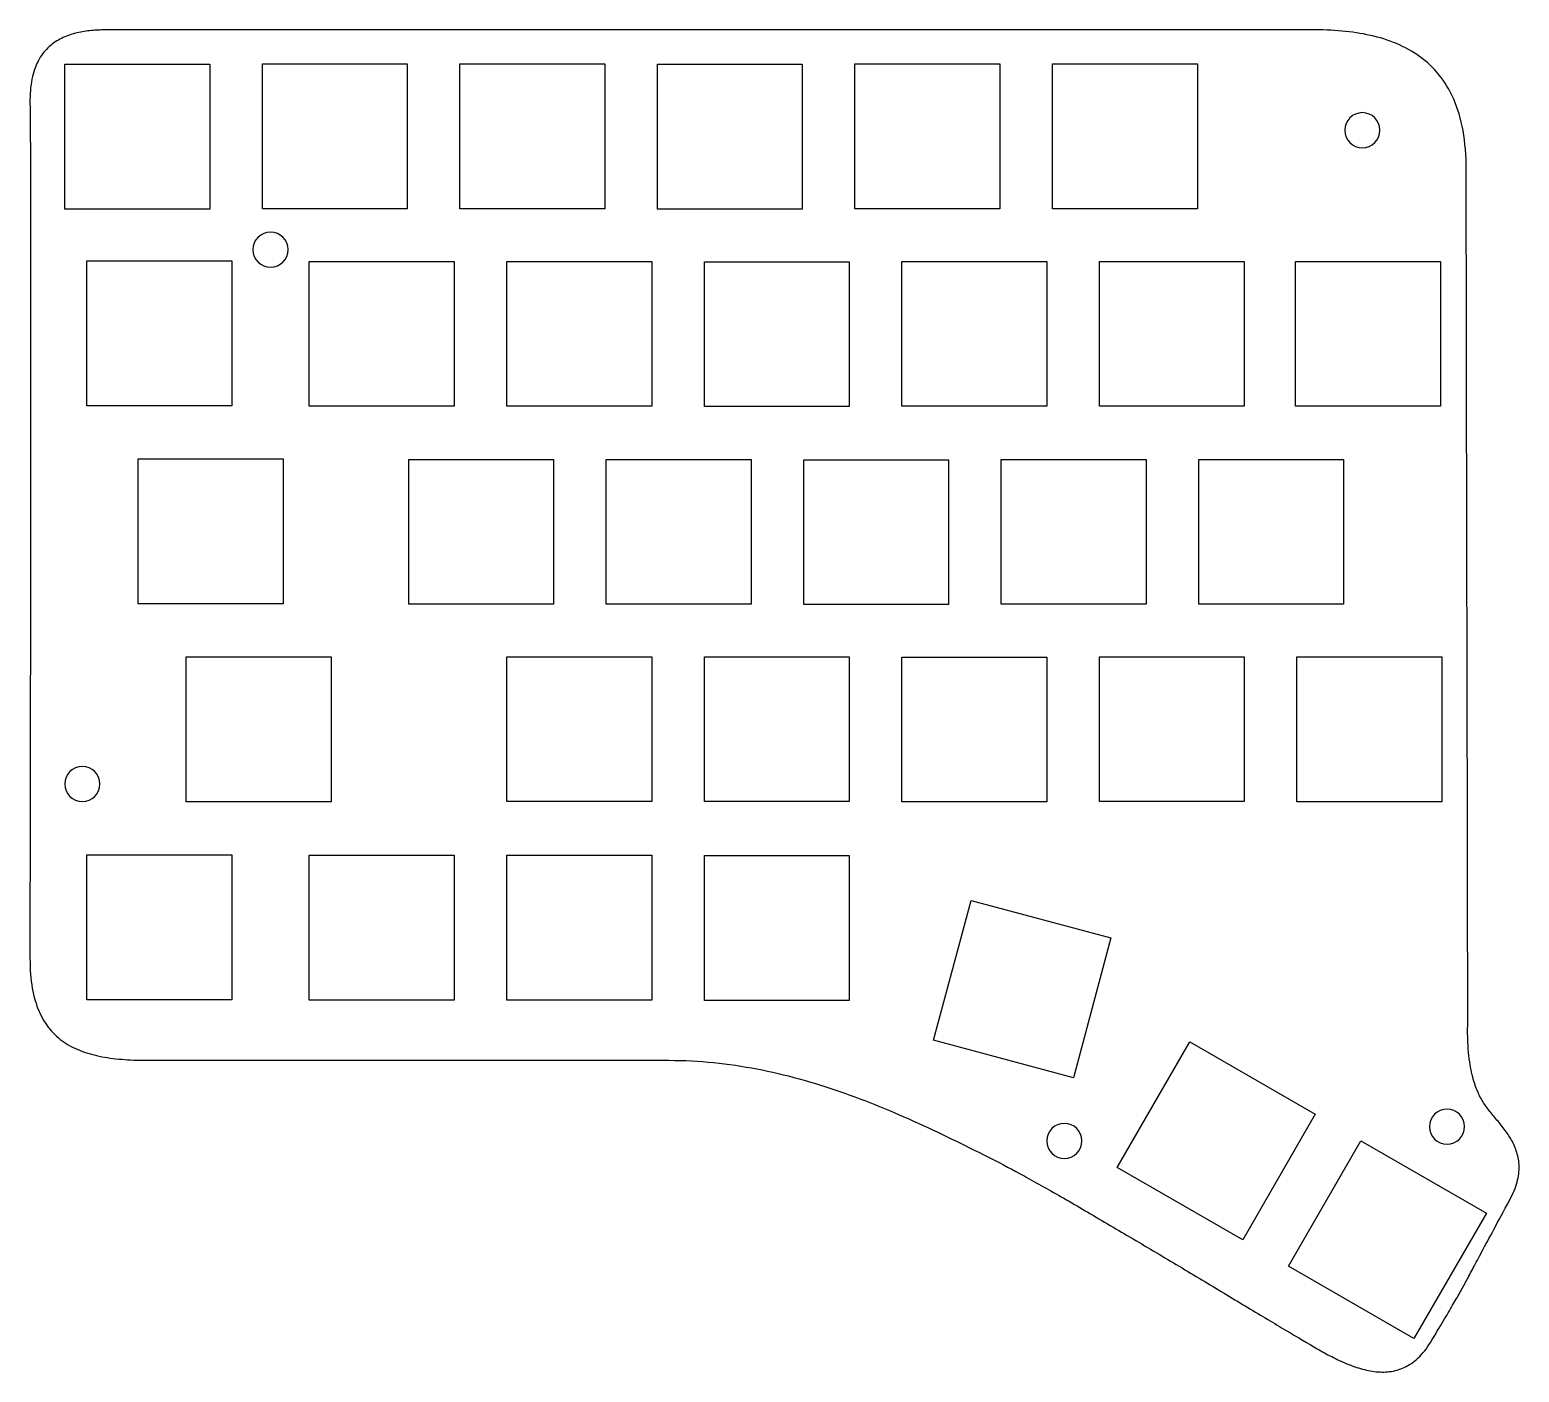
# Model space of a CAD drawing. Extents: x 4 to 148, y -6 to 123.
import ezdxf

# ---------------------------------------------------------------- set-up
doc = ezdxf.new("R2010")
doc.units = 0
doc.layers.add('_U_30EC_U_30A4_U_30E4_U_30', color=7, linetype='CONTINUOUS')
doc.layers.add('_U_30EC_U_30A4_U_30E4_U_31', color=7, linetype='CONTINUOUS')

# ---------------------------------------------------------------- blocks, each defined once
blk = doc.blocks.new('BLOCK_5')
at = {"layer": '_U_30EC_U_30A4_U_30E4_U_31', "color": 1}
blk.add_open_spline([(9.3, 52.05), (10.24, 52.05), (11, 51.3), (11, 50.36), (11, 49.42), (10.24, 48.67), (9.3, 48.67), (8.37, 48.67), (7.61, 49.42), (7.61, 50.36), (7.61, 51.3), (8.37, 52.05), (9.3, 52.05)], degree=3, knots=[0, 0, 0, 0, 1, 1, 1, 2, 2, 2, 3, 3, 3, 4, 4, 4, 4], dxfattribs=at)
blk = doc.blocks.new('BLOCK_6')
at = {"layer": '_U_30EC_U_30A4_U_30E4_U_31', "color": 1}
blk.add_open_spline([(140.91, 19.01), (141.84, 19.01), (142.6, 18.25), (142.6, 17.31), (142.6, 16.38), (141.84, 15.62), (140.91, 15.62), (139.97, 15.62), (139.21, 16.38), (139.21, 17.31), (139.21, 18.25), (139.97, 19.01), (140.91, 19.01)], degree=3, knots=[0, 0, 0, 0, 1, 1, 1, 2, 2, 2, 3, 3, 3, 4, 4, 4, 4], dxfattribs=at)
blk = doc.blocks.new('BLOCK_7')
at = {"layer": '_U_30EC_U_30A4_U_30E4_U_31', "color": 1}
blk.add_open_spline([(132.74, 115.13), (133.67, 115.13), (134.43, 114.37), (134.43, 113.44), (134.43, 112.5), (133.67, 111.74), (132.74, 111.74), (131.8, 111.74), (131.04, 112.5), (131.04, 113.44), (131.04, 114.37), (131.8, 115.13), (132.74, 115.13)], degree=3, knots=[0, 0, 0, 0, 1, 1, 1, 2, 2, 2, 3, 3, 3, 4, 4, 4, 4], dxfattribs=at)
blk = doc.blocks.new('BLOCK_8')
at = {"layer": '_U_30EC_U_30A4_U_30E4_U_31', "color": 1}
blk.add_open_spline([(27.45, 103.61), (28.38, 103.61), (29.14, 102.85), (29.14, 101.92), (29.14, 100.98), (28.38, 100.22), (27.45, 100.22), (26.51, 100.22), (25.75, 100.98), (25.75, 101.92), (25.75, 102.85), (26.51, 103.61), (27.45, 103.61)], degree=3, knots=[0, 0, 0, 0, 1, 1, 1, 2, 2, 2, 3, 3, 3, 4, 4, 4, 4], dxfattribs=at)
blk = doc.blocks.new('BLOCK_10')
at = {"layer": '_U_30EC_U_30A4_U_30E4_U_31', "color": 1}
blk.add_lwpolyline([(26.66, 119.83), (40.63, 119.83)], dxfattribs=at)
blk = doc.blocks.new('BLOCK_11')
at = {"layer": '_U_30EC_U_30A4_U_30E4_U_31', "color": 1}
blk.add_lwpolyline([(40.63, 119.83), (40.63, 105.86)], dxfattribs=at)
blk = doc.blocks.new('BLOCK_12')
at = {"layer": '_U_30EC_U_30A4_U_30E4_U_31', "color": 1}
blk.add_lwpolyline([(40.63, 105.86), (26.66, 105.86)], dxfattribs=at)
blk = doc.blocks.new('BLOCK_13')
at = {"layer": '_U_30EC_U_30A4_U_30E4_U_31', "color": 1}
blk.add_lwpolyline([(26.66, 105.86), (26.66, 119.83)], dxfattribs=at)
blk = doc.blocks.new('BLOCK_9')
at = {"layer": '_U_30EC_U_30A4_U_30E4_U_31'}
for name in ['BLOCK_10', 'BLOCK_13', 'BLOCK_11', 'BLOCK_12']:
    blk.add_blockref(name, (0, 0), dxfattribs=at)
blk = doc.blocks.new('BLOCK_15')
at = {"layer": '_U_30EC_U_30A4_U_30E4_U_31', "color": 1}
blk.add_lwpolyline([(45.71, 119.83), (59.68, 119.83)], dxfattribs=at)
blk = doc.blocks.new('BLOCK_16')
at = {"layer": '_U_30EC_U_30A4_U_30E4_U_31', "color": 1}
blk.add_lwpolyline([(59.68, 119.83), (59.68, 105.86)], dxfattribs=at)
blk = doc.blocks.new('BLOCK_17')
at = {"layer": '_U_30EC_U_30A4_U_30E4_U_31', "color": 1}
blk.add_lwpolyline([(59.68, 105.86), (45.71, 105.86)], dxfattribs=at)
blk = doc.blocks.new('BLOCK_18')
at = {"layer": '_U_30EC_U_30A4_U_30E4_U_31', "color": 1}
blk.add_lwpolyline([(45.71, 105.86), (45.71, 119.83)], dxfattribs=at)
blk = doc.blocks.new('BLOCK_14')
at = {"layer": '_U_30EC_U_30A4_U_30E4_U_31'}
for name in ['BLOCK_15', 'BLOCK_18', 'BLOCK_16', 'BLOCK_17']:
    blk.add_blockref(name, (0, 0), dxfattribs=at)
blk = doc.blocks.new('BLOCK_20')
at = {"layer": '_U_30EC_U_30A4_U_30E4_U_31', "color": 1}
blk.add_lwpolyline([(64.76, 119.8), (78.73, 119.8)], dxfattribs=at)
blk = doc.blocks.new('BLOCK_21')
at = {"layer": '_U_30EC_U_30A4_U_30E4_U_31', "color": 1}
blk.add_lwpolyline([(78.73, 119.8), (78.73, 105.83)], dxfattribs=at)
blk = doc.blocks.new('BLOCK_22')
at = {"layer": '_U_30EC_U_30A4_U_30E4_U_31', "color": 1}
blk.add_lwpolyline([(78.73, 105.83), (64.76, 105.83)], dxfattribs=at)
blk = doc.blocks.new('BLOCK_23')
at = {"layer": '_U_30EC_U_30A4_U_30E4_U_31', "color": 1}
blk.add_lwpolyline([(64.76, 105.83), (64.76, 119.8)], dxfattribs=at)
blk = doc.blocks.new('BLOCK_19')
at = {"layer": '_U_30EC_U_30A4_U_30E4_U_31'}
for name in ['BLOCK_20', 'BLOCK_23', 'BLOCK_21', 'BLOCK_22']:
    blk.add_blockref(name, (0, 0), dxfattribs=at)
blk = doc.blocks.new('BLOCK_25')
at = {"layer": '_U_30EC_U_30A4_U_30E4_U_31', "color": 1}
blk.add_lwpolyline([(83.81, 119.83), (97.78, 119.83)], dxfattribs=at)
blk = doc.blocks.new('BLOCK_26')
at = {"layer": '_U_30EC_U_30A4_U_30E4_U_31', "color": 1}
blk.add_lwpolyline([(97.78, 119.83), (97.78, 105.86)], dxfattribs=at)
blk = doc.blocks.new('BLOCK_27')
at = {"layer": '_U_30EC_U_30A4_U_30E4_U_31', "color": 1}
blk.add_lwpolyline([(97.78, 105.86), (83.81, 105.86)], dxfattribs=at)
blk = doc.blocks.new('BLOCK_28')
at = {"layer": '_U_30EC_U_30A4_U_30E4_U_31', "color": 1}
blk.add_lwpolyline([(83.81, 105.86), (83.81, 119.83)], dxfattribs=at)
blk = doc.blocks.new('BLOCK_24')
at = {"layer": '_U_30EC_U_30A4_U_30E4_U_31'}
for name in ['BLOCK_25', 'BLOCK_28', 'BLOCK_26', 'BLOCK_27']:
    blk.add_blockref(name, (0, 0), dxfattribs=at)
blk = doc.blocks.new('BLOCK_30')
at = {"layer": '_U_30EC_U_30A4_U_30E4_U_31', "color": 1}
blk.add_lwpolyline([(102.86, 119.83), (116.83, 119.83)], dxfattribs=at)
blk = doc.blocks.new('BLOCK_31')
at = {"layer": '_U_30EC_U_30A4_U_30E4_U_31', "color": 1}
blk.add_lwpolyline([(116.83, 119.83), (116.83, 105.86)], dxfattribs=at)
blk = doc.blocks.new('BLOCK_32')
at = {"layer": '_U_30EC_U_30A4_U_30E4_U_31', "color": 1}
blk.add_lwpolyline([(116.83, 105.86), (102.86, 105.86)], dxfattribs=at)
blk = doc.blocks.new('BLOCK_33')
at = {"layer": '_U_30EC_U_30A4_U_30E4_U_31', "color": 1}
blk.add_lwpolyline([(102.86, 105.86), (102.86, 119.83)], dxfattribs=at)
blk = doc.blocks.new('BLOCK_29')
at = {"layer": '_U_30EC_U_30A4_U_30E4_U_31'}
for name in ['BLOCK_30', 'BLOCK_33', 'BLOCK_31', 'BLOCK_32']:
    blk.add_blockref(name, (0, 0), dxfattribs=at)
blk = doc.blocks.new('BLOCK_35')
at = {"layer": '_U_30EC_U_30A4_U_30E4_U_31', "color": 1}
blk.add_lwpolyline([(31.19, 100.78), (45.16, 100.78)], dxfattribs=at)
blk = doc.blocks.new('BLOCK_36')
at = {"layer": '_U_30EC_U_30A4_U_30E4_U_31', "color": 1}
blk.add_lwpolyline([(45.16, 100.78), (45.16, 86.81)], dxfattribs=at)
blk = doc.blocks.new('BLOCK_37')
at = {"layer": '_U_30EC_U_30A4_U_30E4_U_31', "color": 1}
blk.add_lwpolyline([(45.16, 86.81), (31.19, 86.81)], dxfattribs=at)
blk = doc.blocks.new('BLOCK_38')
at = {"layer": '_U_30EC_U_30A4_U_30E4_U_31', "color": 1}
blk.add_lwpolyline([(31.19, 86.81), (31.19, 100.78)], dxfattribs=at)
blk = doc.blocks.new('BLOCK_34')
at = {"layer": '_U_30EC_U_30A4_U_30E4_U_31'}
for name in ['BLOCK_35', 'BLOCK_38', 'BLOCK_36', 'BLOCK_37']:
    blk.add_blockref(name, (0, 0), dxfattribs=at)
blk = doc.blocks.new('BLOCK_40')
at = {"layer": '_U_30EC_U_30A4_U_30E4_U_31', "color": 1}
blk.add_lwpolyline([(50.24, 100.78), (64.21, 100.78)], dxfattribs=at)
blk = doc.blocks.new('BLOCK_41')
at = {"layer": '_U_30EC_U_30A4_U_30E4_U_31', "color": 1}
blk.add_lwpolyline([(64.21, 100.78), (64.21, 86.81)], dxfattribs=at)
blk = doc.blocks.new('BLOCK_42')
at = {"layer": '_U_30EC_U_30A4_U_30E4_U_31', "color": 1}
blk.add_lwpolyline([(64.21, 86.81), (50.24, 86.81)], dxfattribs=at)
blk = doc.blocks.new('BLOCK_43')
at = {"layer": '_U_30EC_U_30A4_U_30E4_U_31', "color": 1}
blk.add_lwpolyline([(50.24, 86.81), (50.24, 100.78)], dxfattribs=at)
blk = doc.blocks.new('BLOCK_39')
at = {"layer": '_U_30EC_U_30A4_U_30E4_U_31'}
for name in ['BLOCK_40', 'BLOCK_43', 'BLOCK_41', 'BLOCK_42']:
    blk.add_blockref(name, (0, 0), dxfattribs=at)
blk = doc.blocks.new('BLOCK_45')
at = {"layer": '_U_30EC_U_30A4_U_30E4_U_31', "color": 1}
blk.add_lwpolyline([(69.29, 100.75), (83.26, 100.75)], dxfattribs=at)
blk = doc.blocks.new('BLOCK_46')
at = {"layer": '_U_30EC_U_30A4_U_30E4_U_31', "color": 1}
blk.add_lwpolyline([(83.26, 100.75), (83.26, 86.78)], dxfattribs=at)
blk = doc.blocks.new('BLOCK_47')
at = {"layer": '_U_30EC_U_30A4_U_30E4_U_31', "color": 1}
blk.add_lwpolyline([(83.26, 86.78), (69.29, 86.78)], dxfattribs=at)
blk = doc.blocks.new('BLOCK_48')
at = {"layer": '_U_30EC_U_30A4_U_30E4_U_31', "color": 1}
blk.add_lwpolyline([(69.29, 86.78), (69.29, 100.75)], dxfattribs=at)
blk = doc.blocks.new('BLOCK_44')
at = {"layer": '_U_30EC_U_30A4_U_30E4_U_31'}
for name in ['BLOCK_45', 'BLOCK_48', 'BLOCK_46', 'BLOCK_47']:
    blk.add_blockref(name, (0, 0), dxfattribs=at)
blk = doc.blocks.new('BLOCK_50')
at = {"layer": '_U_30EC_U_30A4_U_30E4_U_31', "color": 1}
blk.add_lwpolyline([(88.34, 100.78), (102.31, 100.78)], dxfattribs=at)
blk = doc.blocks.new('BLOCK_51')
at = {"layer": '_U_30EC_U_30A4_U_30E4_U_31', "color": 1}
blk.add_lwpolyline([(102.31, 100.78), (102.31, 86.81)], dxfattribs=at)
blk = doc.blocks.new('BLOCK_52')
at = {"layer": '_U_30EC_U_30A4_U_30E4_U_31', "color": 1}
blk.add_lwpolyline([(102.31, 86.81), (88.34, 86.81)], dxfattribs=at)
blk = doc.blocks.new('BLOCK_53')
at = {"layer": '_U_30EC_U_30A4_U_30E4_U_31', "color": 1}
blk.add_lwpolyline([(88.34, 86.81), (88.34, 100.78)], dxfattribs=at)
blk = doc.blocks.new('BLOCK_49')
at = {"layer": '_U_30EC_U_30A4_U_30E4_U_31'}
for name in ['BLOCK_50', 'BLOCK_53', 'BLOCK_51', 'BLOCK_52']:
    blk.add_blockref(name, (0, 0), dxfattribs=at)
blk = doc.blocks.new('BLOCK_55')
at = {"layer": '_U_30EC_U_30A4_U_30E4_U_31', "color": 1}
blk.add_lwpolyline([(107.39, 100.78), (121.36, 100.78)], dxfattribs=at)
blk = doc.blocks.new('BLOCK_56')
at = {"layer": '_U_30EC_U_30A4_U_30E4_U_31', "color": 1}
blk.add_lwpolyline([(121.36, 100.78), (121.36, 86.81)], dxfattribs=at)
blk = doc.blocks.new('BLOCK_57')
at = {"layer": '_U_30EC_U_30A4_U_30E4_U_31', "color": 1}
blk.add_lwpolyline([(121.36, 86.81), (107.39, 86.81)], dxfattribs=at)
blk = doc.blocks.new('BLOCK_58')
at = {"layer": '_U_30EC_U_30A4_U_30E4_U_31', "color": 1}
blk.add_lwpolyline([(107.39, 86.81), (107.39, 100.78)], dxfattribs=at)
blk = doc.blocks.new('BLOCK_54')
at = {"layer": '_U_30EC_U_30A4_U_30E4_U_31'}
for name in ['BLOCK_55', 'BLOCK_58', 'BLOCK_56', 'BLOCK_57']:
    blk.add_blockref(name, (0, 0), dxfattribs=at)
blk = doc.blocks.new('BLOCK_60')
at = {"layer": '_U_30EC_U_30A4_U_30E4_U_31', "color": 1}
blk.add_lwpolyline([(116.1, 25.48), (128.19, 18.5)], dxfattribs=at)
blk = doc.blocks.new('BLOCK_61')
at = {"layer": '_U_30EC_U_30A4_U_30E4_U_31', "color": 1}
blk.add_lwpolyline([(128.19, 18.5), (121.21, 6.4)], dxfattribs=at)
blk = doc.blocks.new('BLOCK_62')
at = {"layer": '_U_30EC_U_30A4_U_30E4_U_31', "color": 1}
blk.add_lwpolyline([(121.21, 6.4), (109.11, 13.38)], dxfattribs=at)
blk = doc.blocks.new('BLOCK_63')
at = {"layer": '_U_30EC_U_30A4_U_30E4_U_31', "color": 1}
blk.add_lwpolyline([(109.11, 13.38), (116.1, 25.48)], dxfattribs=at)
blk = doc.blocks.new('BLOCK_59')
at = {"layer": '_U_30EC_U_30A4_U_30E4_U_31'}
for name in ['BLOCK_63', 'BLOCK_60', 'BLOCK_61', 'BLOCK_62']:
    blk.add_blockref(name, (0, 0), dxfattribs=at)
blk = doc.blocks.new('BLOCK_66')
at = {"layer": '_U_30EC_U_30A4_U_30E4_U_31', "color": 1}
blk.add_lwpolyline([(40.77, 81.68), (54.74, 81.68)], dxfattribs=at)
blk = doc.blocks.new('BLOCK_67')
at = {"layer": '_U_30EC_U_30A4_U_30E4_U_31', "color": 1}
blk.add_lwpolyline([(54.74, 81.68), (54.74, 67.71)], dxfattribs=at)
blk = doc.blocks.new('BLOCK_68')
at = {"layer": '_U_30EC_U_30A4_U_30E4_U_31', "color": 1}
blk.add_lwpolyline([(54.74, 67.71), (40.77, 67.71)], dxfattribs=at)
blk = doc.blocks.new('BLOCK_65')
at = {"layer": '_U_30EC_U_30A4_U_30E4_U_31'}
for name in ['BLOCK_66', 'BLOCK_67', 'BLOCK_68']:
    blk.add_blockref(name, (0, 0), dxfattribs=at)
blk = doc.blocks.new('BLOCK_69')
at = {"layer": '_U_30EC_U_30A4_U_30E4_U_31', "color": 1}
blk.add_lwpolyline([(40.77, 67.71), (40.77, 81.68)], dxfattribs=at)
blk = doc.blocks.new('BLOCK_64')
at = {"layer": '_U_30EC_U_30A4_U_30E4_U_31'}
for name in ['BLOCK_65', 'BLOCK_69']:
    blk.add_blockref(name, (0, 0), dxfattribs=at)
blk = doc.blocks.new('BLOCK_71')
at = {"layer": '_U_30EC_U_30A4_U_30E4_U_31', "color": 1}
blk.add_lwpolyline([(59.82, 81.68), (73.79, 81.68)], dxfattribs=at)
blk = doc.blocks.new('BLOCK_72')
at = {"layer": '_U_30EC_U_30A4_U_30E4_U_31', "color": 1}
blk.add_lwpolyline([(73.79, 81.68), (73.79, 67.71)], dxfattribs=at)
blk = doc.blocks.new('BLOCK_73')
at = {"layer": '_U_30EC_U_30A4_U_30E4_U_31', "color": 1}
blk.add_lwpolyline([(73.79, 67.71), (59.82, 67.71)], dxfattribs=at)
blk = doc.blocks.new('BLOCK_74')
at = {"layer": '_U_30EC_U_30A4_U_30E4_U_31', "color": 1}
blk.add_lwpolyline([(59.82, 67.71), (59.82, 81.68)], dxfattribs=at)
blk = doc.blocks.new('BLOCK_70')
at = {"layer": '_U_30EC_U_30A4_U_30E4_U_31'}
for name in ['BLOCK_71', 'BLOCK_74', 'BLOCK_72', 'BLOCK_73']:
    blk.add_blockref(name, (0, 0), dxfattribs=at)
blk = doc.blocks.new('BLOCK_76')
at = {"layer": '_U_30EC_U_30A4_U_30E4_U_31', "color": 1}
blk.add_lwpolyline([(78.87, 81.65), (92.84, 81.65)], dxfattribs=at)
blk = doc.blocks.new('BLOCK_77')
at = {"layer": '_U_30EC_U_30A4_U_30E4_U_31', "color": 1}
blk.add_lwpolyline([(92.84, 81.65), (92.84, 67.68)], dxfattribs=at)
blk = doc.blocks.new('BLOCK_78')
at = {"layer": '_U_30EC_U_30A4_U_30E4_U_31', "color": 1}
blk.add_lwpolyline([(92.84, 67.68), (78.87, 67.68)], dxfattribs=at)
blk = doc.blocks.new('BLOCK_79')
at = {"layer": '_U_30EC_U_30A4_U_30E4_U_31', "color": 1}
blk.add_lwpolyline([(78.87, 67.68), (78.87, 81.65)], dxfattribs=at)
blk = doc.blocks.new('BLOCK_75')
at = {"layer": '_U_30EC_U_30A4_U_30E4_U_31'}
for name in ['BLOCK_76', 'BLOCK_79', 'BLOCK_77', 'BLOCK_78']:
    blk.add_blockref(name, (0, 0), dxfattribs=at)
blk = doc.blocks.new('BLOCK_81')
at = {"layer": '_U_30EC_U_30A4_U_30E4_U_31', "color": 1}
blk.add_lwpolyline([(97.92, 81.68), (111.89, 81.68)], dxfattribs=at)
blk = doc.blocks.new('BLOCK_82')
at = {"layer": '_U_30EC_U_30A4_U_30E4_U_31', "color": 1}
blk.add_lwpolyline([(111.89, 81.68), (111.89, 67.71)], dxfattribs=at)
blk = doc.blocks.new('BLOCK_83')
at = {"layer": '_U_30EC_U_30A4_U_30E4_U_31', "color": 1}
blk.add_lwpolyline([(111.89, 67.71), (97.92, 67.71)], dxfattribs=at)
blk = doc.blocks.new('BLOCK_84')
at = {"layer": '_U_30EC_U_30A4_U_30E4_U_31', "color": 1}
blk.add_lwpolyline([(97.92, 67.71), (97.92, 81.68)], dxfattribs=at)
blk = doc.blocks.new('BLOCK_80')
at = {"layer": '_U_30EC_U_30A4_U_30E4_U_31'}
for name in ['BLOCK_81', 'BLOCK_84', 'BLOCK_82', 'BLOCK_83']:
    blk.add_blockref(name, (0, 0), dxfattribs=at)
blk = doc.blocks.new('BLOCK_86')
at = {"layer": '_U_30EC_U_30A4_U_30E4_U_31', "color": 1}
blk.add_lwpolyline([(116.97, 81.68), (130.94, 81.68)], dxfattribs=at)
blk = doc.blocks.new('BLOCK_87')
at = {"layer": '_U_30EC_U_30A4_U_30E4_U_31', "color": 1}
blk.add_lwpolyline([(130.94, 81.68), (130.94, 67.71)], dxfattribs=at)
blk = doc.blocks.new('BLOCK_88')
at = {"layer": '_U_30EC_U_30A4_U_30E4_U_31', "color": 1}
blk.add_lwpolyline([(130.94, 67.71), (116.97, 67.71)], dxfattribs=at)
blk = doc.blocks.new('BLOCK_89')
at = {"layer": '_U_30EC_U_30A4_U_30E4_U_31', "color": 1}
blk.add_lwpolyline([(116.97, 67.71), (116.97, 81.68)], dxfattribs=at)
blk = doc.blocks.new('BLOCK_85')
at = {"layer": '_U_30EC_U_30A4_U_30E4_U_31'}
for name in ['BLOCK_86', 'BLOCK_89', 'BLOCK_87', 'BLOCK_88']:
    blk.add_blockref(name, (0, 0), dxfattribs=at)
blk = doc.blocks.new('BLOCK_91')
at = {"layer": '_U_30EC_U_30A4_U_30E4_U_31', "color": 1}
blk.add_lwpolyline([(7.61, 119.8), (21.58, 119.8)], dxfattribs=at)
blk = doc.blocks.new('BLOCK_92')
at = {"layer": '_U_30EC_U_30A4_U_30E4_U_31', "color": 1}
blk.add_lwpolyline([(21.58, 119.8), (21.58, 105.83)], dxfattribs=at)
blk = doc.blocks.new('BLOCK_93')
at = {"layer": '_U_30EC_U_30A4_U_30E4_U_31', "color": 1}
blk.add_lwpolyline([(21.58, 105.83), (7.61, 105.83)], dxfattribs=at)
blk = doc.blocks.new('BLOCK_94')
at = {"layer": '_U_30EC_U_30A4_U_30E4_U_31', "color": 1}
blk.add_lwpolyline([(7.61, 105.83), (7.61, 119.8)], dxfattribs=at)
blk = doc.blocks.new('BLOCK_90')
at = {"layer": '_U_30EC_U_30A4_U_30E4_U_31'}
for name in ['BLOCK_91', 'BLOCK_94', 'BLOCK_92', 'BLOCK_93']:
    blk.add_blockref(name, (0, 0), dxfattribs=at)
blk = doc.blocks.new('BLOCK_96')
at = {"layer": '_U_30EC_U_30A4_U_30E4_U_31', "color": 1}
blk.add_lwpolyline([(9.74, 100.82), (23.71, 100.82)], dxfattribs=at)
blk = doc.blocks.new('BLOCK_97')
at = {"layer": '_U_30EC_U_30A4_U_30E4_U_31', "color": 1}
blk.add_lwpolyline([(23.71, 100.82), (23.71, 86.85)], dxfattribs=at)
blk = doc.blocks.new('BLOCK_98')
at = {"layer": '_U_30EC_U_30A4_U_30E4_U_31', "color": 1}
blk.add_lwpolyline([(23.71, 86.85), (9.74, 86.85)], dxfattribs=at)
blk = doc.blocks.new('BLOCK_99')
at = {"layer": '_U_30EC_U_30A4_U_30E4_U_31', "color": 1}
blk.add_lwpolyline([(9.74, 86.85), (9.74, 100.82)], dxfattribs=at)
blk = doc.blocks.new('BLOCK_95')
at = {"layer": '_U_30EC_U_30A4_U_30E4_U_31'}
for name in ['BLOCK_96', 'BLOCK_99', 'BLOCK_97', 'BLOCK_98']:
    blk.add_blockref(name, (0, 0), dxfattribs=at)
blk = doc.blocks.new('BLOCK_101')
at = {"layer": '_U_30EC_U_30A4_U_30E4_U_31', "color": 1}
blk.add_lwpolyline([(14.69, 81.72), (28.66, 81.72)], dxfattribs=at)
blk = doc.blocks.new('BLOCK_102')
at = {"layer": '_U_30EC_U_30A4_U_30E4_U_31', "color": 1}
blk.add_lwpolyline([(28.66, 81.72), (28.66, 67.75)], dxfattribs=at)
blk = doc.blocks.new('BLOCK_103')
at = {"layer": '_U_30EC_U_30A4_U_30E4_U_31', "color": 1}
blk.add_lwpolyline([(28.66, 67.75), (14.69, 67.75)], dxfattribs=at)
blk = doc.blocks.new('BLOCK_104')
at = {"layer": '_U_30EC_U_30A4_U_30E4_U_31', "color": 1}
blk.add_lwpolyline([(14.69, 67.75), (14.69, 81.72)], dxfattribs=at)
blk = doc.blocks.new('BLOCK_100')
at = {"layer": '_U_30EC_U_30A4_U_30E4_U_31'}
for name in ['BLOCK_101', 'BLOCK_104', 'BLOCK_102', 'BLOCK_103']:
    blk.add_blockref(name, (0, 0), dxfattribs=at)
blk = doc.blocks.new('BLOCK_106')
at = {"layer": '_U_30EC_U_30A4_U_30E4_U_31', "color": 1}
blk.add_lwpolyline([(95.01, 39.14), (108.5, 35.52)], dxfattribs=at)
blk = doc.blocks.new('BLOCK_107')
at = {"layer": '_U_30EC_U_30A4_U_30E4_U_31', "color": 1}
blk.add_lwpolyline([(108.5, 35.52), (104.89, 22.03)], dxfattribs=at)
blk = doc.blocks.new('BLOCK_108')
at = {"layer": '_U_30EC_U_30A4_U_30E4_U_31', "color": 1}
blk.add_lwpolyline([(104.89, 22.03), (91.39, 25.64)], dxfattribs=at)
blk = doc.blocks.new('BLOCK_109')
at = {"layer": '_U_30EC_U_30A4_U_30E4_U_31', "color": 1}
blk.add_lwpolyline([(91.39, 25.64), (95.01, 39.14)], dxfattribs=at)
blk = doc.blocks.new('BLOCK_105')
at = {"layer": '_U_30EC_U_30A4_U_30E4_U_31'}
for name in ['BLOCK_109', 'BLOCK_106', 'BLOCK_107', 'BLOCK_108']:
    blk.add_blockref(name, (0, 0), dxfattribs=at)
blk = doc.blocks.new('BLOCK_111')
at = {"layer": '_U_30EC_U_30A4_U_30E4_U_31', "color": 1}
blk.add_lwpolyline([(132.61, 15.94), (144.7, 8.95)], dxfattribs=at)
blk = doc.blocks.new('BLOCK_112')
at = {"layer": '_U_30EC_U_30A4_U_30E4_U_31', "color": 1}
blk.add_lwpolyline([(144.7, 8.95), (137.72, -3.14)], dxfattribs=at)
blk = doc.blocks.new('BLOCK_113')
at = {"layer": '_U_30EC_U_30A4_U_30E4_U_31', "color": 1}
blk.add_lwpolyline([(137.72, -3.14), (125.62, 3.84)], dxfattribs=at)
blk = doc.blocks.new('BLOCK_114')
at = {"layer": '_U_30EC_U_30A4_U_30E4_U_31', "color": 1}
blk.add_lwpolyline([(125.62, 3.84), (132.61, 15.94)], dxfattribs=at)
blk = doc.blocks.new('BLOCK_110')
at = {"layer": '_U_30EC_U_30A4_U_30E4_U_31'}
for name in ['BLOCK_114', 'BLOCK_111', 'BLOCK_112', 'BLOCK_113']:
    blk.add_blockref(name, (0, 0), dxfattribs=at)
blk = doc.blocks.new('BLOCK_116')
at = {"layer": '_U_30EC_U_30A4_U_30E4_U_31', "color": 1}
blk.add_lwpolyline([(140.27, 100.78), (140.27, 86.81)], dxfattribs=at)
blk = doc.blocks.new('BLOCK_117')
at = {"layer": '_U_30EC_U_30A4_U_30E4_U_31', "color": 1}
blk.add_lwpolyline([(140.27, 86.81), (126.3, 86.81)], dxfattribs=at)
blk = doc.blocks.new('BLOCK_118')
at = {"layer": '_U_30EC_U_30A4_U_30E4_U_31', "color": 1}
blk.add_lwpolyline([(126.3, 86.81), (126.3, 100.78)], dxfattribs=at)
blk = doc.blocks.new('BLOCK_119')
at = {"layer": '_U_30EC_U_30A4_U_30E4_U_31', "color": 1}
blk.add_lwpolyline([(126.3, 100.78), (140.27, 100.78)], dxfattribs=at)
blk = doc.blocks.new('BLOCK_115')
at = {"layer": '_U_30EC_U_30A4_U_30E4_U_31'}
for name in ['BLOCK_118', 'BLOCK_119', 'BLOCK_116', 'BLOCK_117']:
    blk.add_blockref(name, (0, 0), dxfattribs=at)
blk = doc.blocks.new('BLOCK_120')
at = {"layer": '_U_30EC_U_30A4_U_30E4_U_31', "color": 1}
blk.add_open_spline([(104, 17.63), (104.94, 17.63), (105.7, 16.88), (105.7, 15.94), (105.7, 15), (104.94, 14.25), (104, 14.25), (103.07, 14.25), (102.31, 15), (102.31, 15.94), (102.31, 16.88), (103.07, 17.63), (104, 17.63)], degree=3, knots=[0, 0, 0, 0, 1, 1, 1, 2, 2, 2, 3, 3, 3, 4, 4, 4, 4], dxfattribs=at)
blk = doc.blocks.new('BLOCK_123')
at = {"layer": '_U_30EC_U_30A4_U_30E4_U_31', "color": 1}
blk.add_lwpolyline([(50.24, 62.64), (64.21, 62.64)], dxfattribs=at)
blk = doc.blocks.new('BLOCK_124')
at = {"layer": '_U_30EC_U_30A4_U_30E4_U_31', "color": 1}
blk.add_lwpolyline([(64.21, 62.64), (64.21, 48.67)], dxfattribs=at)
blk = doc.blocks.new('BLOCK_125')
at = {"layer": '_U_30EC_U_30A4_U_30E4_U_31', "color": 1}
blk.add_lwpolyline([(64.21, 48.67), (50.24, 48.67)], dxfattribs=at)
blk = doc.blocks.new('BLOCK_122')
at = {"layer": '_U_30EC_U_30A4_U_30E4_U_31'}
for name in ['BLOCK_123', 'BLOCK_124', 'BLOCK_125']:
    blk.add_blockref(name, (0, 0), dxfattribs=at)
blk = doc.blocks.new('BLOCK_126')
at = {"layer": '_U_30EC_U_30A4_U_30E4_U_31', "color": 1}
blk.add_lwpolyline([(50.24, 48.67), (50.24, 62.64)], dxfattribs=at)
blk = doc.blocks.new('BLOCK_121')
at = {"layer": '_U_30EC_U_30A4_U_30E4_U_31'}
for name in ['BLOCK_122', 'BLOCK_126']:
    blk.add_blockref(name, (0, 0), dxfattribs=at)
blk = doc.blocks.new('BLOCK_128')
at = {"layer": '_U_30EC_U_30A4_U_30E4_U_31', "color": 1}
blk.add_lwpolyline([(69.29, 62.64), (83.26, 62.64)], dxfattribs=at)
blk = doc.blocks.new('BLOCK_129')
at = {"layer": '_U_30EC_U_30A4_U_30E4_U_31', "color": 1}
blk.add_lwpolyline([(83.26, 62.64), (83.26, 48.67)], dxfattribs=at)
blk = doc.blocks.new('BLOCK_130')
at = {"layer": '_U_30EC_U_30A4_U_30E4_U_31', "color": 1}
blk.add_lwpolyline([(83.26, 48.67), (69.29, 48.67)], dxfattribs=at)
blk = doc.blocks.new('BLOCK_131')
at = {"layer": '_U_30EC_U_30A4_U_30E4_U_31', "color": 1}
blk.add_lwpolyline([(69.29, 48.67), (69.29, 62.64)], dxfattribs=at)
blk = doc.blocks.new('BLOCK_127')
at = {"layer": '_U_30EC_U_30A4_U_30E4_U_31'}
for name in ['BLOCK_128', 'BLOCK_131', 'BLOCK_129', 'BLOCK_130']:
    blk.add_blockref(name, (0, 0), dxfattribs=at)
blk = doc.blocks.new('BLOCK_133')
at = {"layer": '_U_30EC_U_30A4_U_30E4_U_31', "color": 1}
blk.add_lwpolyline([(88.34, 62.61), (102.31, 62.61)], dxfattribs=at)
blk = doc.blocks.new('BLOCK_134')
at = {"layer": '_U_30EC_U_30A4_U_30E4_U_31', "color": 1}
blk.add_lwpolyline([(102.31, 62.61), (102.31, 48.64)], dxfattribs=at)
blk = doc.blocks.new('BLOCK_135')
at = {"layer": '_U_30EC_U_30A4_U_30E4_U_31', "color": 1}
blk.add_lwpolyline([(102.31, 48.64), (88.34, 48.64)], dxfattribs=at)
blk = doc.blocks.new('BLOCK_136')
at = {"layer": '_U_30EC_U_30A4_U_30E4_U_31', "color": 1}
blk.add_lwpolyline([(88.34, 48.64), (88.34, 62.61)], dxfattribs=at)
blk = doc.blocks.new('BLOCK_132')
at = {"layer": '_U_30EC_U_30A4_U_30E4_U_31'}
for name in ['BLOCK_133', 'BLOCK_136', 'BLOCK_134', 'BLOCK_135']:
    blk.add_blockref(name, (0, 0), dxfattribs=at)
blk = doc.blocks.new('BLOCK_138')
at = {"layer": '_U_30EC_U_30A4_U_30E4_U_31', "color": 1}
blk.add_lwpolyline([(107.39, 62.64), (121.36, 62.64)], dxfattribs=at)
blk = doc.blocks.new('BLOCK_139')
at = {"layer": '_U_30EC_U_30A4_U_30E4_U_31', "color": 1}
blk.add_lwpolyline([(121.36, 62.64), (121.36, 48.67)], dxfattribs=at)
blk = doc.blocks.new('BLOCK_140')
at = {"layer": '_U_30EC_U_30A4_U_30E4_U_31', "color": 1}
blk.add_lwpolyline([(121.36, 48.67), (107.39, 48.67)], dxfattribs=at)
blk = doc.blocks.new('BLOCK_141')
at = {"layer": '_U_30EC_U_30A4_U_30E4_U_31', "color": 1}
blk.add_lwpolyline([(107.39, 48.67), (107.39, 62.64)], dxfattribs=at)
blk = doc.blocks.new('BLOCK_137')
at = {"layer": '_U_30EC_U_30A4_U_30E4_U_31'}
for name in ['BLOCK_138', 'BLOCK_141', 'BLOCK_139', 'BLOCK_140']:
    blk.add_blockref(name, (0, 0), dxfattribs=at)
blk = doc.blocks.new('BLOCK_143')
at = {"layer": '_U_30EC_U_30A4_U_30E4_U_31', "color": 1}
blk.add_lwpolyline([(126.44, 62.63), (140.41, 62.63)], dxfattribs=at)
blk = doc.blocks.new('BLOCK_144')
at = {"layer": '_U_30EC_U_30A4_U_30E4_U_31', "color": 1}
blk.add_lwpolyline([(140.41, 62.63), (140.41, 48.66)], dxfattribs=at)
blk = doc.blocks.new('BLOCK_145')
at = {"layer": '_U_30EC_U_30A4_U_30E4_U_31', "color": 1}
blk.add_lwpolyline([(140.41, 48.66), (126.44, 48.66)], dxfattribs=at)
blk = doc.blocks.new('BLOCK_146')
at = {"layer": '_U_30EC_U_30A4_U_30E4_U_31', "color": 1}
blk.add_lwpolyline([(126.44, 48.66), (126.44, 62.63)], dxfattribs=at)
blk = doc.blocks.new('BLOCK_142')
at = {"layer": '_U_30EC_U_30A4_U_30E4_U_31'}
for name in ['BLOCK_143', 'BLOCK_146', 'BLOCK_144', 'BLOCK_145']:
    blk.add_blockref(name, (0, 0), dxfattribs=at)
blk = doc.blocks.new('BLOCK_148')
at = {"layer": '_U_30EC_U_30A4_U_30E4_U_31', "color": 1}
blk.add_lwpolyline([(19.31, 62.63), (33.28, 62.63)], dxfattribs=at)
blk = doc.blocks.new('BLOCK_149')
at = {"layer": '_U_30EC_U_30A4_U_30E4_U_31', "color": 1}
blk.add_lwpolyline([(33.28, 62.63), (33.28, 48.66)], dxfattribs=at)
blk = doc.blocks.new('BLOCK_150')
at = {"layer": '_U_30EC_U_30A4_U_30E4_U_31', "color": 1}
blk.add_lwpolyline([(33.28, 48.66), (19.31, 48.66)], dxfattribs=at)
blk = doc.blocks.new('BLOCK_151')
at = {"layer": '_U_30EC_U_30A4_U_30E4_U_31', "color": 1}
blk.add_lwpolyline([(19.31, 48.66), (19.31, 62.63)], dxfattribs=at)
blk = doc.blocks.new('BLOCK_147')
at = {"layer": '_U_30EC_U_30A4_U_30E4_U_31'}
for name in ['BLOCK_148', 'BLOCK_151', 'BLOCK_149', 'BLOCK_150']:
    blk.add_blockref(name, (0, 0), dxfattribs=at)
blk = doc.blocks.new('BLOCK_153')
at = {"layer": '_U_30EC_U_30A4_U_30E4_U_31', "color": 1}
blk.add_lwpolyline([(31.19, 43.49), (45.16, 43.49)], dxfattribs=at)
blk = doc.blocks.new('BLOCK_154')
at = {"layer": '_U_30EC_U_30A4_U_30E4_U_31', "color": 1}
blk.add_lwpolyline([(45.16, 43.49), (45.16, 29.52)], dxfattribs=at)
blk = doc.blocks.new('BLOCK_155')
at = {"layer": '_U_30EC_U_30A4_U_30E4_U_31', "color": 1}
blk.add_lwpolyline([(45.16, 29.52), (31.19, 29.52)], dxfattribs=at)
blk = doc.blocks.new('BLOCK_156')
at = {"layer": '_U_30EC_U_30A4_U_30E4_U_31', "color": 1}
blk.add_lwpolyline([(31.19, 29.52), (31.19, 43.49)], dxfattribs=at)
blk = doc.blocks.new('BLOCK_152')
at = {"layer": '_U_30EC_U_30A4_U_30E4_U_31'}
for name in ['BLOCK_153', 'BLOCK_156', 'BLOCK_154', 'BLOCK_155']:
    blk.add_blockref(name, (0, 0), dxfattribs=at)
blk = doc.blocks.new('BLOCK_158')
at = {"layer": '_U_30EC_U_30A4_U_30E4_U_31', "color": 1}
blk.add_lwpolyline([(50.24, 43.49), (64.21, 43.49)], dxfattribs=at)
blk = doc.blocks.new('BLOCK_159')
at = {"layer": '_U_30EC_U_30A4_U_30E4_U_31', "color": 1}
blk.add_lwpolyline([(64.21, 43.49), (64.21, 29.52)], dxfattribs=at)
blk = doc.blocks.new('BLOCK_160')
at = {"layer": '_U_30EC_U_30A4_U_30E4_U_31', "color": 1}
blk.add_lwpolyline([(64.21, 29.52), (50.24, 29.52)], dxfattribs=at)
blk = doc.blocks.new('BLOCK_161')
at = {"layer": '_U_30EC_U_30A4_U_30E4_U_31', "color": 1}
blk.add_lwpolyline([(50.24, 29.52), (50.24, 43.49)], dxfattribs=at)
blk = doc.blocks.new('BLOCK_157')
at = {"layer": '_U_30EC_U_30A4_U_30E4_U_31'}
for name in ['BLOCK_158', 'BLOCK_161', 'BLOCK_159', 'BLOCK_160']:
    blk.add_blockref(name, (0, 0), dxfattribs=at)
blk = doc.blocks.new('BLOCK_163')
at = {"layer": '_U_30EC_U_30A4_U_30E4_U_31', "color": 1}
blk.add_lwpolyline([(69.29, 43.46), (83.26, 43.46)], dxfattribs=at)
blk = doc.blocks.new('BLOCK_164')
at = {"layer": '_U_30EC_U_30A4_U_30E4_U_31', "color": 1}
blk.add_lwpolyline([(83.26, 43.46), (83.26, 29.49)], dxfattribs=at)
blk = doc.blocks.new('BLOCK_165')
at = {"layer": '_U_30EC_U_30A4_U_30E4_U_31', "color": 1}
blk.add_lwpolyline([(83.26, 29.49), (69.29, 29.49)], dxfattribs=at)
blk = doc.blocks.new('BLOCK_166')
at = {"layer": '_U_30EC_U_30A4_U_30E4_U_31', "color": 1}
blk.add_lwpolyline([(69.29, 29.49), (69.29, 43.46)], dxfattribs=at)
blk = doc.blocks.new('BLOCK_162')
at = {"layer": '_U_30EC_U_30A4_U_30E4_U_31'}
for name in ['BLOCK_163', 'BLOCK_166', 'BLOCK_164', 'BLOCK_165']:
    blk.add_blockref(name, (0, 0), dxfattribs=at)
blk = doc.blocks.new('BLOCK_168')
at = {"layer": '_U_30EC_U_30A4_U_30E4_U_31', "color": 1}
blk.add_lwpolyline([(9.74, 43.53), (23.71, 43.53)], dxfattribs=at)
blk = doc.blocks.new('BLOCK_169')
at = {"layer": '_U_30EC_U_30A4_U_30E4_U_31', "color": 1}
blk.add_lwpolyline([(23.71, 43.53), (23.71, 29.56)], dxfattribs=at)
blk = doc.blocks.new('BLOCK_170')
at = {"layer": '_U_30EC_U_30A4_U_30E4_U_31', "color": 1}
blk.add_lwpolyline([(23.71, 29.56), (9.74, 29.56)], dxfattribs=at)
blk = doc.blocks.new('BLOCK_171')
at = {"layer": '_U_30EC_U_30A4_U_30E4_U_31', "color": 1}
blk.add_lwpolyline([(9.74, 29.56), (9.74, 43.53)], dxfattribs=at)
blk = doc.blocks.new('BLOCK_167')
at = {"layer": '_U_30EC_U_30A4_U_30E4_U_31'}
for name in ['BLOCK_168', 'BLOCK_171', 'BLOCK_169', 'BLOCK_170']:
    blk.add_blockref(name, (0, 0), dxfattribs=at)

msp = doc.modelspace()

# ---------------------------------------------------------------- linework, layer by layer
at = {"layer": '_U_30EC_U_30A4_U_30E4_U_30', "color": 1}
msp.add_open_spline([(12.37, 123.13), (13.23, 123.13), (15.56, 123.13), (18.99, 123.13), (22.42, 123.13), (26.96, 123.13), (32.23, 123.13), (37.5, 123.13), (43.5, 123.13), (49.88, 123.13), (56.26, 123.13), (63.01, 123.13), (69.77, 123.13), (76.53, 123.13), (83.29, 123.13), (89.7, 123.13), (96.11, 123.13), (102.16, 123.13), (107.49, 123.13), (112.82, 123.13), (117.43, 123.13), (120.95, 123.13), (124.47, 123.13), (126.9, 123.13), (127.88, 123.13), (128.86, 123.13), (129.83, 123.09), (130.78, 123), (131.72, 122.92), (132.64, 122.78), (133.52, 122.58), (134.4, 122.39), (135.25, 122.13), (136.04, 121.79), (136.84, 121.46), (137.59, 121.05), (138.27, 120.55), (138.96, 120.06), (139.58, 119.48), (140.13, 118.79), (140.68, 118.11), (141.15, 117.33), (141.55, 116.43), (141.94, 115.54), (142.24, 114.53), (142.45, 113.4), (142.65, 112.26), (142.76, 111), (142.76, 109.61), (142.76, 108.15), (142.76, 105.83), (142.77, 102.86), (142.77, 99.9), (142.78, 96.29), (142.78, 92.29), (142.79, 88.28), (142.8, 83.87), (142.81, 79.28), (142.82, 74.7), (142.83, 69.95), (142.84, 65.26), (142.85, 60.57), (142.86, 55.95), (142.87, 51.62), (142.88, 47.29), (142.89, 43.26), (142.89, 39.76), (142.9, 36.26), (142.9, 33.3), (142.9, 31.09), (142.9, 28.89), (142.9, 27.45), (142.9, 27.02), (142.89, 26.47), (142.9, 25.96), (142.92, 25.48), (142.94, 25.01), (142.98, 24.57), (143.02, 24.16), (143.07, 23.76), (143.12, 23.38), (143.18, 23.04), (143.25, 22.7), (143.32, 22.39), (143.39, 22.11), (143.46, 21.83), (143.54, 21.58), (143.61, 21.35), (143.69, 21.13), (143.77, 20.93), (143.84, 20.75), (143.92, 20.58), (143.99, 20.42), (144.05, 20.29), (144.12, 20.16), (144.18, 20.05), (144.23, 19.96), (144.4, 19.65), (144.62, 19.33), (144.86, 19.02), (145.1, 18.71), (145.36, 18.4), (145.63, 18.07), (145.89, 17.75), (146.16, 17.42), (146.42, 17.08), (146.67, 16.74), (146.92, 16.38), (147.13, 16.01), (147.34, 15.63), (147.52, 15.24), (147.64, 14.82), (147.77, 14.41), (147.85, 13.96), (147.86, 13.49), (147.87, 13.02), (147.81, 12.51), (147.67, 11.97), (147.52, 11.43), (147.29, 10.86), (146.95, 10.24), (146.36, 9.14), (145.85, 8.2), (145.41, 7.38), (144.97, 6.56), (144.6, 5.87), (144.28, 5.27), (143.96, 4.66), (143.69, 4.15), (143.44, 3.69), (143.2, 3.23), (142.98, 2.83), (142.78, 2.44), (142.57, 2.06), (142.37, 1.69), (142.15, 1.31), (141.94, 0.93), (141.71, 0.53), (141.45, 0.08), (141.19, -0.37), (140.89, -0.87), (140.54, -1.45), (140.19, -2.04), (139.79, -2.71), (139.31, -3.5), (138.94, -4.11), (138.54, -4.61), (138.12, -5), (137.7, -5.4), (137.25, -5.7), (136.79, -5.91), (136.33, -6.13), (135.86, -6.26), (135.37, -6.32), (134.89, -6.38), (134.39, -6.37), (133.89, -6.31), (133.39, -6.25), (132.88, -6.13), (132.38, -5.97), (131.88, -5.82), (131.37, -5.62), (130.88, -5.41), (130.39, -5.19), (129.9, -4.94), (129.43, -4.69), (128.96, -4.44), (128.5, -4.18), (128.06, -3.92), (127.16, -3.4), (126.11, -2.78), (124.96, -2.09), (123.8, -1.4), (122.54, -0.64), (121.2, 0.16), (119.86, 0.97), (118.45, 1.82), (117, 2.69), (115.55, 3.56), (114.06, 4.45), (112.58, 5.33), (111.09, 6.22), (109.6, 7.1), (108.15, 7.95), (106.7, 8.8), (105.29, 9.63), (103.95, 10.4), (102.61, 11.17), (101.34, 11.88), (100.18, 12.52), (99.02, 13.16), (97.97, 13.72), (97.06, 14.18), (95.9, 14.76), (94.73, 15.35), (93.54, 15.93), (92.35, 16.51), (91.14, 17.09), (89.92, 17.64), (88.69, 18.2), (87.45, 18.74), (86.19, 19.25), (84.93, 19.77), (83.66, 20.25), (82.36, 20.7), (81.06, 21.15), (79.75, 21.56), (78.42, 21.93), (77.08, 22.3), (75.73, 22.62), (74.36, 22.88), (72.98, 23.14), (71.59, 23.35), (70.18, 23.49), (68.76, 23.64), (67.33, 23.71), (65.87, 23.71), (64.04, 23.71), (62.04, 23.71), (59.91, 23.71), (57.79, 23.71), (55.54, 23.71), (53.23, 23.71), (50.92, 23.71), (48.54, 23.71), (46.15, 23.71), (43.75, 23.71), (41.34, 23.71), (38.97, 23.71), (36.6, 23.71), (34.27, 23.71), (32.03, 23.71), (29.79, 23.71), (27.64, 23.71), (25.64, 23.71), (23.63, 23.71), (21.77, 23.71), (20.11, 23.71), (18.44, 23.71), (16.97, 23.71), (15.75, 23.71), (14.94, 23.71), (14.14, 23.73), (13.38, 23.79), (12.62, 23.84), (11.89, 23.93), (11.19, 24.06), (10.5, 24.19), (9.85, 24.37), (9.24, 24.59), (8.63, 24.82), (8.06, 25.11), (7.55, 25.46), (7.03, 25.81), (6.57, 26.22), (6.16, 26.72), (5.76, 27.21), (5.41, 27.78), (5.12, 28.44), (4.84, 29.09), (4.62, 29.84), (4.47, 30.68), (4.32, 31.52), (4.25, 32.47), (4.25, 33.52), (4.25, 35.22), (4.25, 37.67), (4.25, 40.67), (4.26, 43.68), (4.26, 47.24), (4.27, 51.15), (4.27, 55.06), (4.28, 59.33), (4.29, 63.74), (4.29, 68.15), (4.3, 72.72), (4.3, 77.23), (4.3, 81.74), (4.31, 86.2), (4.31, 90.41), (4.31, 94.62), (4.31, 98.58), (4.31, 102.08), (4.3, 105.58), (4.3, 108.63), (4.29, 111.03), (4.28, 113.42), (4.26, 115.16), (4.25, 116.04), (4.23, 116.92), (4.3, 117.69), (4.44, 118.36), (4.57, 119.04), (4.78, 119.62), (5.04, 120.11), (5.3, 120.61), (5.62, 121.03), (5.97, 121.37), (6.33, 121.72), (6.72, 122), (7.14, 122.22), (7.56, 122.44), (8, 122.61), (8.46, 122.74), (8.91, 122.87), (9.37, 122.95), (9.83, 123.01), (10.28, 123.07), (10.73, 123.09), (11.16, 123.11), (11.59, 123.12), (12, 123.13), (12.37, 123.13)], degree=3, knots=[0, 0, 0, 0, 1, 1, 1, 2, 2, 2, 3, 3, 3, 4, 4, 4, 5, 5, 5, 6, 6, 6, 7, 7, 7, 8, 8, 8, 9, 9, 9, 10, 10, 10, 11, 11, 11, 12, 12, 12, 13, 13, 13, 14, 14, 14, 15, 15, 15, 16, 16, 16, 17, 17, 17, 18, 18, 18, 19, 19, 19, 20, 20, 20, 21, 21, 21, 22, 22, 22, 23, 23, 23, 24, 24, 24, 25, 25, 25, 26, 26, 26, 27, 27, 27, 28, 28, 28, 29, 29, 29, 30, 30, 30, 31, 31, 31, 32, 32, 32, 33, 33, 33, 34, 34, 34, 35, 35, 35, 36, 36, 36, 37, 37, 37, 38, 38, 38, 39, 39, 39, 40, 40, 40, 41, 41, 41, 42, 42, 42, 43, 43, 43, 44, 44, 44, 45, 45, 45, 46, 46, 46, 47, 47, 47, 48, 48, 48, 49, 49, 49, 50, 50, 50, 51, 51, 51, 52, 52, 52, 53, 53, 53, 54, 54, 54, 55, 55, 55, 56, 56, 56, 57, 57, 57, 58, 58, 58, 59, 59, 59, 60, 60, 60, 61, 61, 61, 62, 62, 62, 63, 63, 63, 64, 64, 64, 65, 65, 65, 66, 66, 66, 67, 67, 67, 68, 68, 68, 69, 69, 69, 70, 70, 70, 71, 71, 71, 72, 72, 72, 73, 73, 73, 74, 74, 74, 75, 75, 75, 76, 76, 76, 77, 77, 77, 78, 78, 78, 79, 79, 79, 80, 80, 80, 81, 81, 81, 82, 82, 82, 83, 83, 83, 84, 84, 84, 85, 85, 85, 86, 86, 86, 87, 87, 87, 88, 88, 88, 89, 89, 89, 90, 90, 90, 91, 91, 91, 92, 92, 92, 93, 93, 93, 94, 94, 94, 95, 95, 95, 96, 96, 96, 97, 97, 97, 98, 98, 98, 99, 99, 99, 100, 100, 100, 101, 101, 101, 102, 102, 102, 103, 103, 103, 104, 104, 104, 104], dxfattribs=at)

# ---------------------------------------------------------------- block references
at = {"layer": '_U_30EC_U_30A4_U_30E4_U_31'}
for name in ['BLOCK_90', 'BLOCK_9', 'BLOCK_14', 'BLOCK_19', 'BLOCK_24', 'BLOCK_29', 'BLOCK_7', 'BLOCK_8', 'BLOCK_95', 'BLOCK_34', 'BLOCK_39', 'BLOCK_44', 'BLOCK_49', 'BLOCK_54', 'BLOCK_115', 'BLOCK_100', 'BLOCK_64', 'BLOCK_70', 'BLOCK_75', 'BLOCK_80', 'BLOCK_85', 'BLOCK_147', 'BLOCK_121', 'BLOCK_127', 'BLOCK_132', 'BLOCK_137', 'BLOCK_142', 'BLOCK_5', 'BLOCK_167', 'BLOCK_152', 'BLOCK_157', 'BLOCK_162', 'BLOCK_105', 'BLOCK_59', 'BLOCK_6', 'BLOCK_120', 'BLOCK_110']:
    msp.add_blockref(name, (0, 0), dxfattribs=at)

doc.saveas('drawing.dxf')
